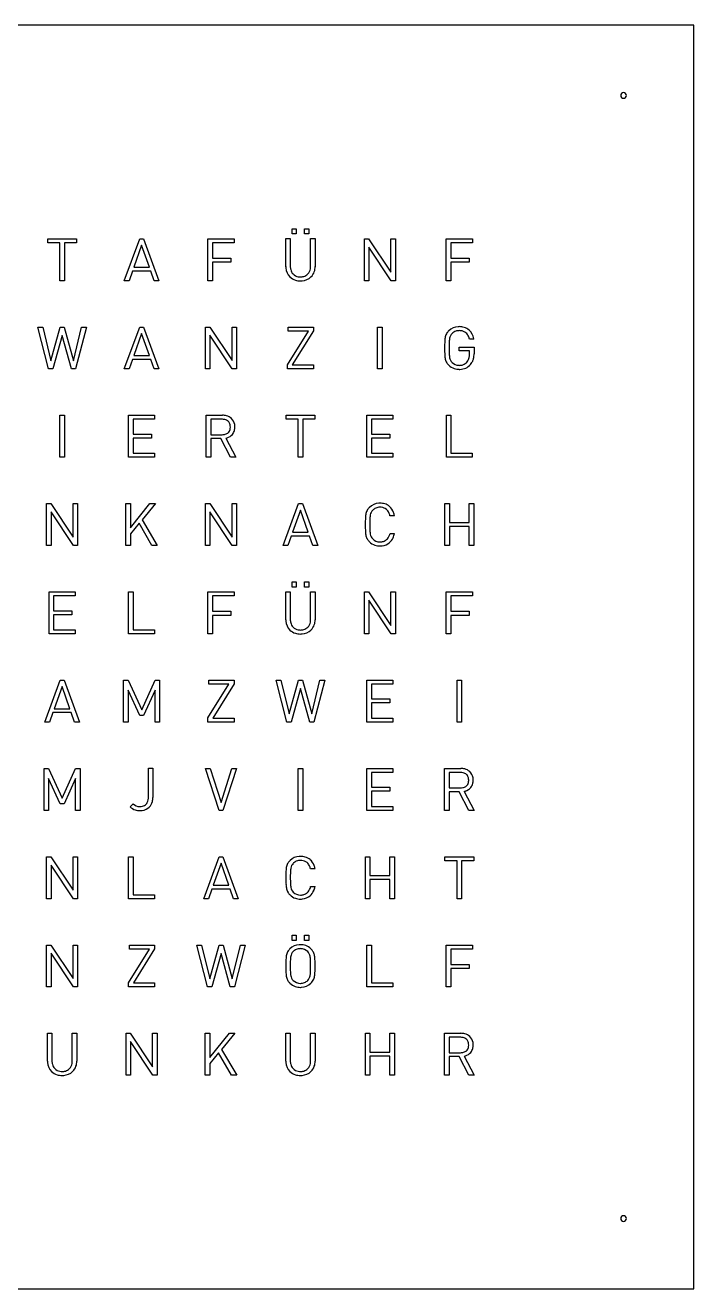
# Model space of a CAD drawing. Header units: millimetres. Extents: x 0 to 450, y 0 to 450.
# Drawn here: x 211.9 to 450, y 0 to 450 of the extents above; entities that cross this region are included whole.
import ezdxf

# ---------------------------------------------------------------- set-up
doc = ezdxf.new("R2010")
doc.units = ezdxf.units.MM

msp = doc.modelspace()

# ---------------------------------------------------------------- linework, layer by layer
at = {"layer": 'background'}
for p, q in [((450, 450), (0, 450)), ((450, 0), (450, 450)), ((0, 0), (450, 0))]:
    msp.add_line(p, q, dxfattribs=at)
at = {"layer": 'minutes'}
for centre, start, end in [((425, 425), 90, 180), ((425, 425), 180, 270), ((425, 425), 0, 90), ((425, 425), 270, 0), ((425, 25), 90, 180), ((425, 25), 180, 270), ((425, 25), 0, 90), ((425, 25), 270, 0)]:
    msp.add_arc(centre, 1, start, end, dxfattribs=at)
at = {"layer": 'text'}
for p, q in [((219.88, 372.55), (219.88, 373.98)), ((219.88, 373.98), (230.12, 373.98)), ((230.12, 373.98), (230.12, 372.55)), ((247.14, 359.02), (252.64, 373.98)), ((252.64, 373.98), (253.98, 373.98)), ((253.98, 373.98), (259.46, 359.02)), ((276.96, 359.02), (276.96, 373.98)), ((276.96, 373.98), (286.24, 373.98)), ((286.24, 373.98), (286.24, 372.55)), ((304.68, 364.02), (304.68, 374.04)), ((304.68, 374.04), (306.28, 374.04)), ((306.28, 374.04), (306.28, 364.15)), ((306.91, 375.66), (306.91, 377.53)), ((306.91, 377.53), (308.42, 377.53)), ((308.42, 375.66), (306.91, 375.66)), ((308.42, 377.53), (308.42, 375.66)), ((311.36, 375.66), (311.36, 377.53)), ((311.36, 377.53), (312.87, 377.53)), ((312.87, 375.66), (311.36, 375.66)), ((312.87, 377.53), (312.87, 375.66)), ((313.52, 374.04), (315.12, 374.04)), ((313.52, 364.15), (313.52, 374.04)), ((315.12, 374.04), (315.12, 364.02)), ((332.68, 359.02), (332.68, 373.98)), ((332.68, 373.98), (334.19, 373.98)), ((334.19, 373.98), (342.13, 362.03)), ((342.13, 362.03), (342.13, 373.98)), ((342.13, 373.98), (343.72, 373.98)), ((343.72, 373.98), (343.72, 359.02)), ((361.86, 359.02), (361.86, 373.98)), ((361.86, 373.98), (371.14, 373.98)), ((371.14, 373.98), (371.14, 372.55)), ((224.2, 372.55), (219.88, 372.55)), ((224.2, 359.02), (224.2, 372.55)), ((230.12, 372.55), (225.8, 372.55)), ((225.8, 372.55), (225.8, 359.02)), ((253.33, 371.69), (250.52, 363.79)), ((256.1, 363.79), (253.33, 371.69)), ((286.24, 372.55), (278.56, 372.55)), ((278.56, 372.55), (278.56, 367.05)), ((342.21, 359.02), (334.27, 371.01)), ((334.27, 371.01), (334.27, 359.02)), ((371.14, 372.55), (363.45, 372.55)), ((363.45, 372.55), (363.45, 367.05)), ((278.56, 367.05), (285.11, 367.05)), ((285.11, 365.62), (278.56, 365.62)), ((278.56, 365.62), (278.56, 359.02)), ((285.11, 367.05), (285.11, 365.62)), ((363.45, 367.05), (370.01, 367.05)), ((370.01, 365.62), (363.45, 365.62)), ((363.45, 365.62), (363.45, 359.02)), ((370.01, 367.05), (370.01, 365.62)), ((250.03, 362.4), (248.84, 359.02)), ((256.57, 362.4), (250.03, 362.4)), ((250.52, 363.79), (256.1, 363.79)), ((257.76, 359.02), (256.57, 362.4)), ((225.8, 359.02), (224.2, 359.02)), ((248.84, 359.02), (247.14, 359.02)), ((259.46, 359.02), (257.76, 359.02)), ((278.56, 359.02), (276.96, 359.02)), ((334.27, 359.02), (332.68, 359.02)), ((343.72, 359.02), (342.21, 359.02)), ((363.45, 359.02), (361.86, 359.02)), ((220.19, 327.58), (216.37, 342.53)), ((216.37, 342.53), (218.07, 342.53)), ((218.07, 342.53), (220.99, 330.48)), ((220.99, 330.48), (224.29, 342.53)), ((224.29, 342.53), (225.71, 342.53)), ((225.71, 342.53), (229.01, 330.48)), ((229.01, 330.48), (231.93, 342.53)), ((233.63, 342.53), (229.81, 327.58)), ((231.93, 342.53), (233.63, 342.53)), ((247.14, 327.58), (252.64, 342.53)), ((252.64, 342.53), (253.98, 342.53)), ((253.98, 342.53), (259.46, 327.58)), ((276.08, 327.58), (276.08, 342.53)), ((276.08, 342.53), (277.59, 342.53)), ((277.59, 342.53), (285.53, 330.58)), ((285.53, 330.58), (285.53, 342.53)), ((285.53, 342.53), (287.12, 342.53)), ((287.12, 342.53), (287.12, 327.58)), ((305.55, 341.1), (305.55, 342.53)), ((305.55, 342.53), (314.54, 342.53)), ((314.54, 342.53), (314.54, 341.19)), ((337.4, 327.58), (337.4, 342.53)), ((337.4, 342.53), (339, 342.53)), ((339, 342.53), (339, 327.58)), ((225, 339.55), (221.68, 327.58)), ((228.32, 327.58), (225, 339.55)), ((253.33, 340.24), (250.52, 332.35)), ((256.1, 332.35), (253.33, 340.24)), ((285.61, 327.58), (277.67, 339.57)), ((277.67, 339.57), (277.67, 327.58)), ((305.26, 329.09), (312.74, 341.1)), ((312.74, 341.1), (305.55, 341.1)), ((314.54, 341.19), (307, 329.01)), ((371.71, 338.18), (370.11, 338.18)), ((366.48, 335.39), (371.75, 335.39)), ((366.48, 334.03), (366.48, 335.39)), ((370.15, 334.03), (366.48, 334.03)), ((370.15, 332.87), (370.15, 334.03)), ((371.75, 335.39), (371.75, 333.02)), ((250.03, 330.96), (248.84, 327.58)), ((256.57, 330.96), (250.03, 330.96)), ((250.52, 332.35), (256.1, 332.35)), ((257.76, 327.58), (256.57, 330.96)), ((305.26, 327.58), (305.26, 329.09)), ((307, 329.01), (314.54, 329.01)), ((314.54, 329.01), (314.54, 327.58)), ((221.68, 327.58), (220.19, 327.58)), ((229.81, 327.58), (228.32, 327.58)), ((248.84, 327.58), (247.14, 327.58)), ((259.46, 327.58), (257.76, 327.58)), ((277.67, 327.58), (276.08, 327.58)), ((287.12, 327.58), (285.61, 327.58)), ((314.54, 327.58), (305.26, 327.58)), ((339, 327.58), (337.4, 327.58)), ((224.2, 296.14), (224.2, 311.09)), ((224.2, 311.09), (225.8, 311.09)), ((225.8, 311.09), (225.8, 296.14)), ((248.66, 296.14), (248.66, 311.09)), ((248.66, 311.09), (257.94, 311.09)), ((257.94, 311.09), (257.94, 309.66)), ((276.37, 296.14), (276.37, 311.09)), ((276.37, 311.09), (282.1, 311.09)), ((304.78, 309.66), (304.78, 311.09)), ((304.78, 311.09), (315.02, 311.09)), ((315.02, 311.09), (315.02, 309.66)), ((333.56, 296.14), (333.56, 311.09)), ((333.56, 311.09), (342.84, 311.09)), ((342.84, 311.09), (342.84, 309.66)), ((361.88, 296.14), (361.88, 311.09)), ((361.88, 311.09), (363.48, 311.09)), ((363.48, 311.09), (363.48, 297.56)), ((257.94, 309.66), (250.25, 309.66)), ((250.25, 309.66), (250.25, 304.39)), ((281.96, 309.66), (277.97, 309.66)), ((277.97, 309.66), (277.97, 304.18)), ((309.1, 309.66), (304.78, 309.66)), ((309.1, 296.14), (309.1, 309.66)), ((315.02, 309.66), (310.7, 309.66)), ((310.7, 309.66), (310.7, 296.14)), ((342.84, 309.66), (335.15, 309.66)), ((335.15, 309.66), (335.15, 304.39)), ((250.25, 304.39), (256.81, 304.39)), ((256.81, 302.96), (250.25, 302.96)), ((250.25, 302.96), (250.25, 297.56)), ((256.81, 304.39), (256.81, 302.96)), ((277.97, 304.18), (281.96, 304.18)), ((281.56, 302.77), (277.97, 302.77)), ((277.97, 302.77), (277.97, 296.14)), ((284.96, 296.14), (281.56, 302.77)), ((283.28, 302.92), (286.83, 296.14)), ((335.15, 304.39), (341.71, 304.39)), ((341.71, 302.96), (335.15, 302.96)), ((335.15, 302.96), (335.15, 297.56)), ((341.71, 304.39), (341.71, 302.96)), ((250.25, 297.56), (257.94, 297.56)), ((257.94, 297.56), (257.94, 296.14)), ((335.15, 297.56), (342.84, 297.56)), ((342.84, 297.56), (342.84, 296.14)), ((363.48, 297.56), (371.12, 297.56)), ((371.12, 297.56), (371.12, 296.14)), ((225.8, 296.14), (224.2, 296.14)), ((257.94, 296.14), (248.66, 296.14)), ((277.97, 296.14), (276.37, 296.14)), ((286.83, 296.14), (284.96, 296.14)), ((310.7, 296.14), (309.1, 296.14)), ((342.84, 296.14), (333.56, 296.14)), ((371.12, 296.14), (361.88, 296.14)), ((219.48, 264.69), (219.48, 279.64)), ((219.48, 279.64), (220.99, 279.64)), ((220.99, 279.64), (228.93, 267.69)), ((228.93, 267.69), (228.93, 279.64)), ((228.93, 279.64), (230.52, 279.64)), ((230.52, 279.64), (230.52, 264.69)), ((247.7, 264.69), (247.7, 279.64)), ((247.7, 279.64), (249.3, 279.64)), ((249.3, 279.64), (249.3, 271.05)), ((249.3, 271.05), (256.27, 279.64)), ((258.22, 279.64), (253.52, 273.87)), ((256.27, 279.64), (258.22, 279.64)), ((276.08, 264.69), (276.08, 279.64)), ((276.08, 279.64), (277.59, 279.64)), ((277.59, 279.64), (285.53, 267.69)), ((285.53, 267.69), (285.53, 279.64)), ((285.53, 279.64), (287.12, 279.64)), ((287.12, 279.64), (287.12, 264.69)), ((303.74, 264.69), (309.24, 279.64)), ((309.24, 279.64), (310.58, 279.64)), ((310.58, 279.64), (316.06, 264.69)), ((361.36, 264.69), (361.36, 279.64)), ((361.36, 279.64), (362.95, 279.64)), ((362.95, 279.64), (362.95, 272.94)), ((370.05, 272.94), (370.05, 279.64)), ((370.05, 279.64), (371.64, 279.64)), ((371.64, 279.64), (371.64, 264.69)), ((229.01, 264.69), (221.07, 276.68)), ((221.07, 276.68), (221.07, 264.69)), ((285.61, 264.69), (277.67, 276.68)), ((277.67, 276.68), (277.67, 264.69)), ((309.93, 277.35), (307.12, 269.46)), ((312.7, 269.46), (309.93, 277.35)), ((343.41, 275.32), (341.77, 275.32)), ((252.45, 272.65), (249.3, 268.87)), ((257.01, 264.69), (252.45, 272.65)), ((253.52, 273.87), (258.9, 264.69)), ((362.95, 272.94), (370.05, 272.94)), ((370.05, 271.52), (362.95, 271.52)), ((362.95, 271.52), (362.95, 264.69)), ((370.05, 264.69), (370.05, 271.52)), ((249.3, 268.87), (249.3, 264.69)), ((306.63, 268.07), (305.44, 264.69)), ((313.17, 268.07), (306.63, 268.07)), ((307.12, 269.46), (312.7, 269.46)), ((314.36, 264.69), (313.17, 268.07)), ((341.81, 269.02), (343.41, 269.02)), ((221.07, 264.69), (219.48, 264.69)), ((230.52, 264.69), (229.01, 264.69)), ((249.3, 264.69), (247.7, 264.69)), ((258.9, 264.69), (257.01, 264.69)), ((277.67, 264.69), (276.08, 264.69)), ((287.12, 264.69), (285.61, 264.69)), ((305.44, 264.69), (303.74, 264.69)), ((316.06, 264.69), (314.36, 264.69)), ((362.95, 264.69), (361.36, 264.69)), ((371.64, 264.69), (370.05, 264.69)), ((220.36, 233.25), (220.36, 248.2)), ((220.36, 248.2), (229.64, 248.2)), ((229.64, 248.2), (229.64, 246.77)), ((248.68, 233.25), (248.68, 248.2)), ((248.68, 248.2), (250.28, 248.2)), ((250.28, 248.2), (250.28, 234.67)), ((276.96, 233.25), (276.96, 248.2)), ((276.96, 248.2), (286.24, 248.2)), ((286.24, 248.2), (286.24, 246.77)), ((304.68, 238.24), (304.68, 248.26)), ((304.68, 248.26), (306.28, 248.26)), ((306.28, 248.26), (306.28, 238.37)), ((306.91, 249.88), (306.91, 251.75)), ((306.91, 251.75), (308.42, 251.75)), ((308.42, 249.88), (306.91, 249.88)), ((308.42, 251.75), (308.42, 249.88)), ((311.36, 249.88), (311.36, 251.75)), ((311.36, 251.75), (312.87, 251.75)), ((312.87, 249.88), (311.36, 249.88)), ((312.87, 251.75), (312.87, 249.88)), ((313.52, 248.26), (315.12, 248.26)), ((313.52, 238.37), (313.52, 248.26)), ((315.12, 248.26), (315.12, 238.24)), ((332.68, 233.25), (332.68, 248.2)), ((332.68, 248.2), (334.19, 248.2)), ((334.19, 248.2), (342.13, 236.25)), ((342.13, 236.25), (342.13, 248.2)), ((342.13, 248.2), (343.72, 248.2)), ((343.72, 248.2), (343.72, 233.25)), ((361.86, 233.25), (361.86, 248.2)), ((361.86, 248.2), (371.14, 248.2)), ((371.14, 248.2), (371.14, 246.77)), ((229.64, 246.77), (221.96, 246.77)), ((221.96, 246.77), (221.96, 241.5)), ((286.24, 246.77), (278.56, 246.77)), ((278.56, 246.77), (278.56, 241.27)), ((342.21, 233.25), (334.27, 245.24)), ((334.27, 245.24), (334.27, 233.25)), ((371.14, 246.77), (363.45, 246.77)), ((363.45, 246.77), (363.45, 241.27)), ((221.96, 241.5), (228.51, 241.5)), ((228.51, 240.07), (221.96, 240.07)), ((221.96, 240.07), (221.96, 234.67)), ((228.51, 241.5), (228.51, 240.07)), ((278.56, 241.27), (285.11, 241.27)), ((285.11, 239.84), (278.56, 239.84)), ((278.56, 239.84), (278.56, 233.25)), ((285.11, 241.27), (285.11, 239.84)), ((363.45, 241.27), (370.01, 241.27)), ((370.01, 239.84), (363.45, 239.84)), ((363.45, 239.84), (363.45, 233.25)), ((370.01, 241.27), (370.01, 239.84)), ((221.96, 234.67), (229.64, 234.67)), ((229.64, 234.67), (229.64, 233.25)), ((250.28, 234.67), (257.92, 234.67)), ((257.92, 234.67), (257.92, 233.25)), ((229.64, 233.25), (220.36, 233.25)), ((257.92, 233.25), (248.68, 233.25)), ((278.56, 233.25), (276.96, 233.25)), ((334.27, 233.25), (332.68, 233.25)), ((343.72, 233.25), (342.21, 233.25)), ((363.45, 233.25), (361.86, 233.25)), ((218.84, 201.8), (224.34, 216.75)), ((224.34, 216.75), (225.68, 216.75)), ((225.68, 216.75), (231.16, 201.8)), ((246.9, 201.8), (246.9, 216.75)), ((246.9, 216.75), (248.49, 216.75)), ((248.49, 216.75), (253.36, 206.15)), ((253.36, 206.15), (258.11, 216.75)), ((258.11, 216.75), (259.7, 216.75)), ((259.7, 216.75), (259.7, 201.8)), ((277.25, 215.33), (277.25, 216.75)), ((277.25, 216.75), (286.24, 216.75)), ((286.24, 216.75), (286.24, 215.41)), ((305.09, 201.8), (301.27, 216.75)), ((301.27, 216.75), (302.97, 216.75)), ((302.97, 216.75), (305.89, 204.7)), ((305.89, 204.7), (309.19, 216.75)), ((309.19, 216.75), (310.61, 216.75)), ((310.61, 216.75), (313.91, 204.7)), ((313.91, 204.7), (316.83, 216.75)), ((318.53, 216.75), (314.71, 201.8)), ((316.83, 216.75), (318.53, 216.75)), ((333.56, 201.8), (333.56, 216.75)), ((333.56, 216.75), (342.84, 216.75)), ((342.84, 216.75), (342.84, 215.33)), ((365.7, 201.8), (365.7, 216.75)), ((365.7, 216.75), (367.3, 216.75)), ((367.3, 216.75), (367.3, 201.8)), ((225.03, 214.46), (222.22, 206.57)), ((227.8, 206.57), (225.03, 214.46)), ((252.65, 204.15), (248.49, 213.16)), ((248.49, 213.16), (248.49, 201.8)), ((258.11, 213.16), (254.01, 204.15)), ((258.11, 201.8), (258.11, 213.16)), ((276.96, 203.31), (284.44, 215.33)), ((284.44, 215.33), (277.25, 215.33)), ((286.24, 215.41), (278.7, 203.23)), ((309.9, 213.77), (306.58, 201.8)), ((313.22, 201.8), (309.9, 213.77)), ((342.84, 215.33), (335.15, 215.33)), ((335.15, 215.33), (335.15, 210.05)), ((335.15, 210.05), (341.71, 210.05)), ((341.71, 208.63), (335.15, 208.63)), ((335.15, 208.63), (335.15, 203.23)), ((341.71, 210.05), (341.71, 208.63)), ((221.73, 205.18), (220.54, 201.8)), ((228.27, 205.18), (221.73, 205.18)), ((222.22, 206.57), (227.8, 206.57)), ((229.46, 201.8), (228.27, 205.18)), ((254.01, 204.15), (252.65, 204.15)), ((276.96, 201.8), (276.96, 203.31)), ((278.7, 203.23), (286.24, 203.23)), ((286.24, 203.23), (286.24, 201.8)), ((335.15, 203.23), (342.84, 203.23)), ((342.84, 203.23), (342.84, 201.8)), ((220.54, 201.8), (218.84, 201.8)), ((231.16, 201.8), (229.46, 201.8)), ((248.49, 201.8), (246.9, 201.8)), ((259.7, 201.8), (258.11, 201.8)), ((286.24, 201.8), (276.96, 201.8)), ((306.58, 201.8), (305.09, 201.8)), ((314.71, 201.8), (313.22, 201.8)), ((342.84, 201.8), (333.56, 201.8)), ((367.3, 201.8), (365.7, 201.8)), ((218.59, 170.36), (218.59, 185.31)), ((218.59, 185.31), (220.19, 185.31)), ((220.19, 185.31), (225.06, 174.7)), ((225.06, 174.7), (229.81, 185.31)), ((229.81, 185.31), (231.41, 185.31)), ((231.41, 185.31), (231.41, 170.36)), ((255.75, 185.37), (257.34, 185.37)), ((255.75, 175.17), (255.75, 185.37)), ((257.34, 185.37), (257.34, 174.96)), ((280.95, 170.36), (276.04, 185.31)), ((276.04, 185.31), (277.71, 185.31)), ((277.71, 185.31), (281.6, 173.21)), ((281.6, 173.21), (285.49, 185.31)), ((287.17, 185.31), (282.25, 170.36)), ((285.49, 185.31), (287.17, 185.31)), ((309.1, 170.36), (309.1, 185.31)), ((309.1, 185.31), (310.7, 185.31)), ((310.7, 185.31), (310.7, 170.36)), ((333.56, 170.36), (333.56, 185.31)), ((333.56, 185.31), (342.84, 185.31)), ((342.84, 185.31), (342.84, 183.88)), ((361.27, 170.36), (361.27, 185.31)), ((361.27, 185.31), (367, 185.31)), ((224.35, 172.71), (220.19, 181.72)), ((220.19, 181.72), (220.19, 170.36)), ((229.81, 181.72), (225.71, 172.71)), ((229.81, 170.36), (229.81, 181.72)), ((342.84, 183.88), (335.15, 183.88)), ((335.15, 183.88), (335.15, 178.61)), ((366.86, 183.88), (362.87, 183.88)), ((362.87, 183.88), (362.87, 178.4)), ((335.15, 178.61), (341.71, 178.61)), ((341.71, 177.18), (335.15, 177.18)), ((335.15, 177.18), (335.15, 171.79)), ((341.71, 178.61), (341.71, 177.18)), ((362.87, 178.4), (366.86, 178.4)), ((366.46, 176.99), (362.87, 176.99)), ((362.87, 176.99), (362.87, 170.36)), ((369.86, 170.36), (366.46, 176.99)), ((368.18, 177.14), (371.73, 170.36)), ((225.71, 172.71), (224.35, 172.71)), ((249.26, 171.64), (250.33, 172.71)), ((335.15, 171.79), (342.84, 171.79)), ((342.84, 171.79), (342.84, 170.36)), ((220.19, 170.36), (218.59, 170.36)), ((231.41, 170.36), (229.81, 170.36)), ((282.25, 170.36), (280.95, 170.36)), ((310.7, 170.36), (309.1, 170.36)), ((342.84, 170.36), (333.56, 170.36)), ((362.87, 170.36), (361.27, 170.36)), ((371.73, 170.36), (369.86, 170.36)), ((219.48, 138.91), (219.48, 153.86)), ((219.48, 153.86), (220.99, 153.86)), ((220.99, 153.86), (228.93, 141.92)), ((228.93, 141.92), (228.93, 153.86)), ((228.93, 153.86), (230.52, 153.86)), ((230.52, 153.86), (230.52, 138.91)), ((248.68, 138.91), (248.68, 153.86)), ((248.68, 153.86), (250.28, 153.86)), ((250.28, 153.86), (250.28, 140.34)), ((275.44, 138.91), (280.94, 153.86)), ((280.94, 153.86), (282.28, 153.86)), ((282.28, 153.86), (287.76, 138.91)), ((333.06, 138.91), (333.06, 153.86)), ((333.06, 153.86), (334.65, 153.86)), ((334.65, 153.86), (334.65, 147.17)), ((341.75, 147.17), (341.75, 153.86)), ((341.75, 153.86), (343.35, 153.86)), ((343.35, 153.86), (343.35, 138.91)), ((361.38, 152.44), (361.38, 153.86)), ((361.38, 153.86), (371.62, 153.86)), ((371.62, 153.86), (371.62, 152.44)), ((229.01, 138.91), (221.07, 150.9)), ((221.07, 150.9), (221.07, 138.91)), ((281.63, 151.58), (278.82, 143.68)), ((284.4, 143.68), (281.63, 151.58)), ((315.11, 149.54), (313.47, 149.54)), ((365.7, 152.44), (361.38, 152.44)), ((365.7, 138.91), (365.7, 152.44)), ((371.62, 152.44), (367.3, 152.44)), ((367.3, 152.44), (367.3, 138.91)), ((334.65, 147.17), (341.75, 147.17)), ((341.75, 145.74), (334.65, 145.74)), ((334.65, 145.74), (334.65, 138.91)), ((341.75, 138.91), (341.75, 145.74)), ((250.28, 140.34), (257.92, 140.34)), ((257.92, 140.34), (257.92, 138.91)), ((278.33, 142.29), (277.14, 138.91)), ((284.87, 142.29), (278.33, 142.29)), ((278.82, 143.68), (284.4, 143.68)), ((286.06, 138.91), (284.87, 142.29)), ((313.51, 143.24), (315.11, 143.24)), ((221.07, 138.91), (219.48, 138.91)), ((230.52, 138.91), (229.01, 138.91)), ((257.92, 138.91), (248.68, 138.91)), ((277.14, 138.91), (275.44, 138.91)), ((287.76, 138.91), (286.06, 138.91)), ((334.65, 138.91), (333.06, 138.91)), ((343.35, 138.91), (341.75, 138.91)), ((367.3, 138.91), (365.7, 138.91)), ((219.48, 107.47), (219.48, 122.42)), ((219.48, 122.42), (220.99, 122.42)), ((220.99, 122.42), (228.93, 110.47)), ((228.93, 110.47), (228.93, 122.42)), ((228.93, 122.42), (230.52, 122.42)), ((230.52, 122.42), (230.52, 107.47)), ((248.95, 120.99), (248.95, 122.42)), ((248.95, 122.42), (257.94, 122.42)), ((257.94, 122.42), (257.94, 121.08)), ((276.79, 107.47), (272.97, 122.42)), ((272.97, 122.42), (274.67, 122.42)), ((274.67, 122.42), (277.59, 110.37)), ((277.59, 110.37), (280.89, 122.42)), ((280.89, 122.42), (282.31, 122.42)), ((282.31, 122.42), (285.61, 110.37)), ((285.61, 110.37), (288.53, 122.42)), ((290.23, 122.42), (286.41, 107.47)), ((288.53, 122.42), (290.23, 122.42)), ((306.92, 124.04), (306.92, 125.91)), ((306.92, 125.91), (308.43, 125.91)), ((308.43, 124.04), (306.92, 124.04)), ((308.43, 125.91), (308.43, 124.04)), ((311.37, 124.04), (311.37, 125.91)), ((311.37, 125.91), (312.88, 125.91)), ((312.88, 124.04), (311.37, 124.04)), ((312.88, 125.91), (312.88, 124.04)), ((333.58, 107.47), (333.58, 122.42)), ((333.58, 122.42), (335.18, 122.42)), ((335.18, 122.42), (335.18, 108.9)), ((361.86, 107.47), (361.86, 122.42)), ((361.86, 122.42), (371.14, 122.42)), ((371.14, 122.42), (371.14, 120.99)), ((229.01, 107.47), (221.07, 119.46)), ((221.07, 119.46), (221.07, 107.47)), ((248.66, 108.98), (256.13, 120.99)), ((256.13, 120.99), (248.95, 120.99)), ((257.94, 121.08), (250.4, 108.9)), ((281.6, 119.44), (278.28, 107.47)), ((284.92, 107.47), (281.6, 119.44)), ((371.14, 120.99), (363.45, 120.99)), ((363.45, 120.99), (363.45, 115.49)), ((363.45, 115.49), (370.01, 115.49)), ((370.01, 114.06), (363.45, 114.06)), ((363.45, 114.06), (363.45, 107.47)), ((370.01, 115.49), (370.01, 114.06)), ((248.66, 107.47), (248.66, 108.98)), ((250.4, 108.9), (257.94, 108.9)), ((257.94, 108.9), (257.94, 107.47)), ((335.18, 108.9), (342.82, 108.9)), ((342.82, 108.9), (342.82, 107.47)), ((221.07, 107.47), (219.48, 107.47)), ((230.52, 107.47), (229.01, 107.47)), ((257.94, 107.47), (248.66, 107.47)), ((278.28, 107.47), (276.79, 107.47)), ((286.41, 107.47), (284.92, 107.47)), ((342.82, 107.47), (333.58, 107.47)), ((363.45, 107.47), (361.86, 107.47)), ((219.78, 81.02), (219.78, 91.04)), ((219.78, 91.04), (221.38, 91.04)), ((221.38, 91.04), (221.38, 81.15)), ((228.62, 91.04), (230.22, 91.04)), ((228.62, 81.15), (228.62, 91.04)), ((230.22, 91.04), (230.22, 81.02)), ((247.78, 76.02), (247.78, 90.98)), ((247.78, 90.98), (249.29, 90.98)), ((249.29, 90.98), (257.23, 79.03)), ((257.23, 79.03), (257.23, 90.98)), ((257.23, 90.98), (258.82, 90.98)), ((258.82, 90.98), (258.82, 76.02)), ((276, 76.02), (276, 90.98)), ((276, 90.98), (277.6, 90.98)), ((277.6, 90.98), (277.6, 82.39)), ((277.6, 82.39), (284.57, 90.98)), ((286.52, 90.98), (281.82, 85.2)), ((284.57, 90.98), (286.52, 90.98)), ((304.68, 81.02), (304.68, 91.04)), ((304.68, 91.04), (306.28, 91.04)), ((306.28, 91.04), (306.28, 81.15)), ((313.52, 91.04), (315.12, 91.04)), ((313.52, 81.15), (313.52, 91.04)), ((315.12, 91.04), (315.12, 81.02)), ((333.06, 76.02), (333.06, 90.98)), ((333.06, 90.98), (334.65, 90.98)), ((334.65, 90.98), (334.65, 84.28)), ((341.75, 84.28), (341.75, 90.98)), ((341.75, 90.98), (343.35, 90.98)), ((343.35, 90.98), (343.35, 76.02)), ((361.27, 76.02), (361.27, 90.98)), ((361.27, 90.98), (367, 90.98)), ((257.31, 76.02), (249.37, 88.02)), ((249.37, 88.02), (249.37, 76.02)), ((366.86, 89.55), (362.87, 89.55)), ((362.87, 89.55), (362.87, 84.07)), ((280.75, 83.98), (277.6, 80.2)), ((285.31, 76.02), (280.75, 83.98)), ((281.82, 85.2), (287.2, 76.02)), ((334.65, 84.28), (341.75, 84.28)), ((341.75, 82.85), (334.65, 82.85)), ((334.65, 82.85), (334.65, 76.02)), ((341.75, 76.02), (341.75, 82.85)), ((362.87, 84.07), (366.86, 84.07)), ((366.46, 82.66), (362.87, 82.66)), ((362.87, 82.66), (362.87, 76.02)), ((369.86, 76.02), (366.46, 82.66)), ((368.18, 82.81), (371.73, 76.02)), ((277.6, 80.2), (277.6, 76.02)), ((249.37, 76.02), (247.78, 76.02)), ((258.82, 76.02), (257.31, 76.02)), ((277.6, 76.02), (276, 76.02)), ((287.2, 76.02), (285.31, 76.02)), ((334.65, 76.02), (333.06, 76.02)), ((343.35, 76.02), (341.75, 76.02)), ((362.87, 76.02), (361.27, 76.02)), ((371.73, 76.02), (369.86, 76.02))]:
    msp.add_line(p, q, dxfattribs=at)
for centre, radius, start, end in [((311.08, 364.02), 6.4, 179.9675, 183.7929), ((309.44, 363.8), 4.75, 182.5175, 226.192), ((309.55, 363.87), 4.87, 225.7885, 252.5445), ((311.09, 364.11), 4.81, 179.5348, 193.727), ((309.75, 363.77), 3.43, 193.5559, 223.3456), ((309.6, 363.65), 3.24, 223.6469, 261.6344), ((309.87, 365.03), 4.64, 260.7437, 270.217), ((309.93, 364.62), 4.24, 269.4745, 285.6595), ((310.14, 364.03), 5.05, 274.1799, 313.7465), ((310.18, 363.67), 3.25, 285.8364, 316.083), ((310.03, 363.82), 3.47, 316.1479, 350.4501), ((308.57, 364.13), 4.95, 349.7531, 0.2665), ((310.46, 363.75), 4.63, 313.3279, 340.969), ((309.66, 363.97), 5.46, 341.5261, 0.5974), ((309.83, 364.91), 5.95, 252.9276, 270.5427), ((309.9, 365.72), 6.76, 269.9392, 275.2192), ((366.26, 337.68), 4.96, 92.6661, 135.1014), ((366.48, 336.01), 6.64, 89.9666, 93.8722), ((366.53, 336.94), 5.72, 72.7609, 90.5222), ((366.78, 337.84), 4.78, 48.1998, 72.3734), ((378.56, 336.44), 17.28, 173.7915, 176.8311), ((369.28, 337.47), 7.95, 168.8342, 173.9379), ((365.28, 338.21), 3.87, 145.3016, 167.803), ((366.32, 338.02), 4.93, 168.1912, 168.4167), ((366.5, 337.39), 5.34, 134.7148, 145.5884), ((379.19, 336.35), 16.31, 174.5085, 177.029), ((370.39, 337.22), 7.47, 170.1368, 174.6655), ((366.08, 337.98), 3.1, 134.8007, 170.3632), ((366.29, 337.92), 3.3, 109.1549, 136.6049), ((366.44, 337.37), 3.86, 89.4049, 108.5856), ((366.49, 336.71), 4.52, 83.0787, 90.1062), ((366.67, 337.81), 3.41, 50.329, 83.8335), ((366.58, 337.75), 3.51, 25.4263, 49.9169), ((365.46, 337.21), 4.75, 11.8525, 25.5007), ((366.42, 337.41), 5.34, 10.2871, 48.4035), ((365.12, 337.06), 6.69, 9.6551, 11.2538), ((413.3, 335.1), 52.05, 178.6191, 180.0539), ((425.76, 335.06), 64.51, 179.9998, 180.0812), ((411.92, 334.99), 50.67, 180.0279, 181.4622), ((392.82, 335.61), 31.56, 176.758, 178.6358), ((391.31, 334.44), 30.05, 181.4277, 183.5288), ((414.67, 335.12), 51.83, 178.7379, 179.9777), ((429.6, 335.06), 66.75, 179.9303, 180), ((416.34, 335.01), 53.49, 179.9536, 181.1711), ((393.27, 335.6), 30.42, 176.992, 178.7645), ((394.98, 334.57), 32.13, 181.1562, 182.7597), ((380.3, 333.84), 17.43, 182.699, 185.2694), ((361.86, 332.99), 9.89, 354.9573, 0.161), ((377.58, 333.59), 16.3, 183.4916, 186.4104), ((369.02, 332.6), 7.68, 186.2428, 191.3905), ((365.24, 331.89), 3.83, 192.1221, 213.0757), ((366.42, 332.65), 5.24, 212.968, 225.3606), ((366.19, 332.33), 4.84, 224.6419, 251.4671), ((370.84, 332.95), 7.93, 185.1414, 189.4825), ((367.72, 332.46), 4.77, 189.8436, 190.2489), ((366.08, 332.13), 3.1, 189.6368, 225.1993), ((366.34, 332.26), 3.37, 223.6368, 268.2503), ((366.48, 333.41), 4.53, 266.9143, 270.0214), ((366.52, 332.88), 4, 269.3567, 288.6275), ((366.63, 332.59), 5.14, 270.9776, 318.2754), ((366.69, 332.26), 3.36, 289.3024, 321.3581), ((366.39, 332.47), 3.72, 321.756, 348.3046), ((364.77, 332.84), 5.38, 347.9654, 0.3877), ((366.08, 333.03), 5.84, 318.7329, 327.0852), ((367.3, 332.25), 4.39, 326.9185, 341.4565), ((367.04, 332.3), 4.65, 341.9213, 347.943), ((365.12, 332.7), 6.61, 348.0534, 355.015), ((366.42, 333.19), 5.73, 251.9649, 270.5698), ((366.48, 334.05), 6.6, 269.991, 272.1019), ((282.15, 305.39), 5.7, 76.0085, 90.4673), ((282.53, 306.9), 4.14, 47.9605, 76.0907), ((281.96, 304.52), 5.14, 88.4733, 90.0078), ((282.01, 305.6), 4.06, 76.2864, 88.8753), ((282.34, 306.87), 2.75, 49.4298, 76.6637), ((282.69, 307.29), 2.2, 41.4616, 49.0061), ((282.67, 306.54), 2.22, 311.3177, 346.6169), ((282.58, 307.23), 2.33, 12.2661, 40.9152), ((281.48, 306.86), 3.46, 346.0105, 359.5211), ((281.37, 306.94), 3.57, 359.5304, 12.6917), ((280.5, 306.91), 4.43, 359.035, 0.0034), ((282.85, 307.27), 3.66, 8.2366, 47.7458), ((281.79, 306.89), 4.75, 345.3553, 0.4642), ((281.27, 306.95), 5.27, 359.785, 9.1819), ((281.99, 308.55), 4.37, 269.6027, 281.6246), ((282.28, 307.17), 2.96, 281.3801, 303.1392), ((282.23, 307.92), 5.11, 281.8622, 287.5927), ((282.63, 306.84), 3.96, 286.8513, 319.7951), ((282.45, 306.86), 2.61, 303.6332, 310.2348), ((282.87, 306.61), 3.63, 320.0288, 345.2689), ((338, 274.79), 4.96, 92.6661, 135.1014), ((338.22, 273.13), 6.64, 89.9666, 93.8722), ((338.27, 273.95), 5.82, 73.7226, 90.4997), ((338.56, 275.01), 4.73, 49.3735, 73.4339), ((364.56, 272.72), 31.56, 176.758, 178.6358), ((350.3, 273.55), 17.28, 173.7915, 176.8311), ((341.03, 274.58), 7.95, 168.8342, 173.9379), ((337.02, 275.32), 3.87, 145.3016, 167.803), ((338.06, 275.13), 4.93, 168.1912, 168.4167), ((338.24, 274.51), 5.34, 134.7148, 145.5884), ((350.93, 273.46), 16.31, 174.5085, 177.029), ((342.13, 274.33), 7.47, 170.1368, 174.6655), ((337.82, 275.09), 3.1, 134.8007, 170.3632), ((338.16, 274.8), 3.54, 113.8664, 135.4314), ((338.18, 274.65), 3.69, 89.3215, 113.1388), ((338.23, 273.97), 4.37, 83.7326, 90.0868), ((338.39, 275.04), 3.29, 49.2864, 84.574), ((338.23, 274.87), 3.53, 26.2799, 49.035), ((337.3, 274.42), 4.56, 11.3631, 26.1794), ((338.32, 274.76), 5.07, 20.0602, 49.1392), ((336.54, 274.04), 6.98, 10.5241, 20.5851), ((385.04, 272.22), 52.05, 178.6191, 180.0539), ((397.5, 272.17), 64.51, 179.9998, 180.0812), ((383.66, 272.1), 50.67, 180.0279, 181.4622), ((363.05, 271.56), 30.05, 181.4277, 183.5288), ((386.41, 272.23), 51.83, 178.7379, 179.9777), ((401.34, 272.17), 66.75, 179.9303, 180), ((388.08, 272.12), 53.49, 179.9536, 181.1711), ((365.01, 272.71), 30.42, 176.992, 178.7645), ((366.72, 271.68), 32.13, 181.1562, 182.7597), ((352.04, 270.95), 17.43, 182.699, 185.2694), ((349.32, 270.7), 16.3, 183.4916, 186.4104), ((340.76, 269.71), 7.68, 186.2428, 191.3905), ((336.98, 269), 3.83, 192.1221, 213.0757), ((338.16, 269.76), 5.24, 212.968, 225.3606), ((337.93, 269.44), 4.84, 224.6419, 251.4671), ((342.58, 270.06), 7.93, 185.1414, 189.4825), ((339.46, 269.57), 4.77, 189.8436, 190.2489), ((337.82, 269.24), 3.1, 189.6368, 225.1993), ((338.14, 269.5), 3.5, 224.4544, 270.5601), ((338.22, 270.44), 4.44, 269.3847, 270.001), ((338.26, 269.93), 3.93, 269.4832, 287.2556), ((338.48, 269.45), 4.87, 275.6746, 310.3544), ((338.42, 269.32), 3.3, 287.6332, 310.3834), ((338.22, 269.54), 3.61, 310.5063, 340.6808), ((337.11, 269.99), 4.8, 340.0763, 348.3462), ((338.4, 269.51), 4.97, 310.683, 335.3551), ((336.87, 270.21), 6.64, 335.354, 349.6813), ((338.16, 270.3), 5.73, 251.9649, 270.5698), ((338.23, 271.03), 6.47, 269.9065, 276.4923), ((311.08, 238.24), 6.4, 179.9675, 183.7929), ((309.44, 238.03), 4.75, 182.5175, 226.192), ((309.55, 238.09), 4.87, 225.7885, 252.5445), ((311.09, 238.33), 4.81, 179.5348, 193.727), ((309.75, 237.99), 3.43, 193.5559, 223.3456), ((309.6, 237.88), 3.24, 223.6469, 261.6344), ((309.87, 239.25), 4.64, 260.7437, 270.217), ((309.93, 238.85), 4.24, 269.4745, 285.6595), ((310.14, 238.25), 5.05, 274.1799, 313.7465), ((310.18, 237.89), 3.25, 285.8364, 316.083), ((310.03, 238.04), 3.47, 316.1479, 350.4501), ((308.57, 238.35), 4.95, 349.7531, 0.2665), ((310.46, 237.97), 4.63, 313.3279, 340.969), ((309.66, 238.19), 5.46, 341.5261, 0.5974), ((309.83, 239.13), 5.95, 252.9276, 270.5427), ((309.9, 239.95), 6.76, 269.9392, 275.2192), ((367.05, 179.61), 5.7, 76.0085, 90.4673), ((367.43, 181.12), 4.14, 47.9605, 76.0907), ((366.86, 178.75), 5.14, 88.4733, 90.0078), ((366.91, 179.82), 4.06, 76.2864, 88.8753), ((367.24, 181.09), 2.75, 49.4298, 76.6637), ((367.59, 181.52), 2.2, 41.4616, 49.0061), ((367.57, 180.76), 2.22, 311.3177, 346.6169), ((367.48, 181.45), 2.33, 12.2661, 40.9152), ((366.38, 181.08), 3.46, 346.0105, 359.5211), ((366.27, 181.16), 3.57, 359.5304, 12.6917), ((365.4, 181.13), 4.43, 359.035, 0.0034), ((367.75, 181.49), 3.66, 8.2366, 47.7458), ((366.69, 181.11), 4.75, 345.3553, 0.4642), ((366.17, 181.17), 5.27, 359.785, 9.1819), ((366.89, 182.77), 4.37, 269.6027, 281.6246), ((367.18, 181.39), 2.96, 281.3801, 303.1392), ((367.13, 182.15), 5.11, 281.8622, 287.5927), ((367.53, 181.06), 3.96, 286.8513, 319.7951), ((367.35, 181.09), 2.61, 303.6332, 310.2348), ((367.77, 180.83), 3.63, 320.0288, 345.2689), ((252.41, 174.75), 4.43, 224.6513, 251.508), ((252.58, 174.78), 3.06, 222.6743, 269.4652), ((252.68, 175.75), 4.03, 268.1206, 270.0076), ((252.71, 175.59), 3.87, 269.508, 283.4145), ((253.01, 174.69), 4.37, 277.3498, 314.1323), ((253.03, 174.34), 2.58, 282.9634, 318.0121), ((252.77, 174.53), 2.9, 318.7706, 343.4269), ((251.3, 174.99), 4.44, 343.0986, 355.8242), ((249.55, 175.16), 6.19, 355.4531, 0.0817), ((253.18, 174.5), 4.11, 314.3235, 345.7998), ((251.6, 174.91), 5.74, 345.6899, 0.4971), ((252.63, 175.56), 5.26, 251.9994, 270.5731), ((252.7, 176.37), 6.08, 269.8367, 278.222), ((309.7, 149.02), 4.96, 92.6661, 135.1014), ((309.92, 147.35), 6.64, 89.9666, 93.8722), ((309.97, 148.17), 5.82, 73.7226, 90.4997), ((310.26, 149.23), 4.73, 49.3735, 73.4339), ((336.26, 146.94), 31.56, 176.758, 178.6358), ((322, 147.77), 17.28, 173.7915, 176.8311), ((312.73, 148.8), 7.95, 168.8342, 173.9379), ((308.72, 149.54), 3.87, 145.3016, 167.803), ((309.76, 149.35), 4.93, 168.1912, 168.4167), ((309.94, 148.73), 5.34, 134.7148, 145.5884), ((336.71, 146.94), 30.42, 176.992, 178.7645), ((322.63, 147.69), 16.31, 174.5085, 177.029), ((313.83, 148.55), 7.47, 170.1368, 174.6655), ((309.52, 149.31), 3.1, 134.8007, 170.3632), ((309.86, 149.03), 3.54, 113.8664, 135.4314), ((309.88, 148.88), 3.69, 89.3215, 113.1388), ((309.93, 148.19), 4.37, 83.7326, 90.0868), ((310.09, 149.26), 3.29, 49.2864, 84.574), ((309.93, 149.09), 3.53, 26.2799, 49.035), ((309, 148.64), 4.56, 11.3631, 26.1794), ((310.02, 148.98), 5.07, 20.0602, 49.1392), ((308.24, 148.26), 6.98, 10.5241, 20.5851), ((356.74, 146.44), 52.05, 178.6191, 180.0539), ((369.2, 146.39), 64.51, 179.9998, 180.0812), ((355.36, 146.32), 50.67, 180.0279, 181.4622), ((334.75, 145.78), 30.05, 181.4277, 183.5288), ((358.11, 146.45), 51.83, 178.7379, 179.9777), ((373.04, 146.39), 66.75, 179.9303, 180), ((359.78, 146.35), 53.49, 179.9536, 181.1711), ((338.42, 145.9), 32.13, 181.1562, 182.7597), ((323.74, 145.17), 17.43, 182.699, 185.2694), ((321.02, 144.92), 16.3, 183.4916, 186.4104), ((312.46, 143.94), 7.68, 186.2428, 191.3905), ((308.68, 143.22), 3.83, 192.1221, 213.0757), ((309.86, 143.98), 5.24, 212.968, 225.3606), ((309.63, 143.66), 4.84, 224.6419, 251.4671), ((314.28, 144.28), 7.93, 185.1414, 189.4825), ((311.16, 143.79), 4.77, 189.8436, 190.2489), ((309.52, 143.46), 3.1, 189.6368, 225.1993), ((309.84, 143.72), 3.5, 224.4544, 270.5601), ((309.92, 144.66), 4.44, 269.3847, 270.001), ((309.96, 144.15), 3.93, 269.4832, 287.2556), ((310.18, 143.67), 4.87, 275.6746, 310.3544), ((310.12, 143.54), 3.3, 287.6332, 310.3834), ((309.92, 143.77), 3.61, 310.5063, 340.6808), ((308.81, 144.21), 4.8, 340.0763, 348.3462), ((310.1, 143.73), 4.97, 310.683, 335.3551), ((308.57, 144.43), 6.64, 335.354, 349.6813), ((309.86, 144.52), 5.73, 251.9649, 270.5698), ((309.93, 145.25), 6.47, 269.9065, 276.4923), ((309.68, 117.57), 4.96, 92.6661, 135.1014), ((309.9, 115.9), 6.64, 89.9666, 93.8722), ((309.96, 116.92), 5.62, 71.1396, 90.5937), ((310.16, 117.67), 4.85, 44.6163, 70.5737), ((336.24, 115.5), 31.56, 176.758, 178.6358), ((321.98, 116.33), 17.28, 173.7915, 176.8311), ((312.7, 117.36), 7.95, 168.8342, 173.9379), ((308.7, 118.1), 3.87, 145.3016, 167.803), ((309.74, 117.9), 4.93, 168.1912, 168.4167), ((309.92, 117.28), 5.34, 134.7148, 145.5884), ((336.69, 115.49), 30.42, 176.992, 178.7645), ((322.61, 116.24), 16.31, 174.5085, 177.029), ((313.81, 117.11), 7.47, 170.1368, 174.6655), ((309.5, 117.87), 3.1, 134.8007, 170.3632), ((309.84, 117.58), 3.54, 113.8664, 135.4314), ((309.86, 117.43), 3.69, 89.3215, 113.1388), ((309.9, 116.68), 4.44, 89.3847, 90.001), ((309.98, 117.61), 3.5, 44.4544, 90.5601), ((310.3, 117.87), 3.1, 9.6368, 45.1993), ((308.66, 117.54), 4.77, 9.8436, 10.2489), ((305.54, 117.05), 7.93, 5.1414, 9.4825), ((296.08, 116.16), 17.43, 2.699, 5.2694), ((309.97, 117.38), 5.19, 32.1647, 45.3782), ((311.04, 118.05), 3.93, 12.3143, 32.1526), ((307.33, 117.33), 7.71, 6.5175, 11.6972), ((298.79, 116.32), 16.31, 3.4034, 6.6427), ((285.32, 115.48), 29.8, 1.4065, 3.474), ((356.72, 114.99), 52.05, 178.6191, 180.0539), ((369.18, 114.94), 64.51, 179.9998, 180.0812), ((355.34, 114.88), 50.67, 180.0279, 181.4622), ((334.73, 114.33), 30.05, 181.4277, 183.5288), ((358.09, 115.01), 51.83, 178.7379, 179.9777), ((373.02, 114.94), 66.75, 179.9303, 180), ((359.76, 114.9), 53.49, 179.9536, 181.1711), ((338.4, 114.46), 32.13, 181.1562, 182.7597), ((323.72, 113.73), 17.43, 182.699, 185.2694), ((296.19, 113.65), 17.32, 354.8299, 357.2037), ((281.4, 115.43), 32.13, 1.1562, 2.7597), ((281.21, 114.4), 32.31, 357.1687, 358.8372), ((260.04, 114.99), 53.49, 359.9536, 1.1711), ((258.47, 114.88), 55.06, 358.8122, 359.979), ((242.75, 114.94), 70.78, 359.9344, 0.0002), ((299.2, 113.53), 15.89, 353.2811, 356.426), ((285.95, 114.38), 29.17, 356.3786, 358.576), ((266.27, 114.99), 48.86, 359.9464, 1.4331), ((266.45, 114.9), 48.68, 358.5415, 0.0555), ((321, 113.48), 16.3, 183.4916, 186.4104), ((312.44, 112.49), 7.68, 186.2428, 191.3905), ((308.66, 111.78), 3.83, 192.1221, 213.0757), ((309.84, 112.54), 5.24, 212.968, 225.3606), ((309.61, 112.22), 4.84, 224.6419, 251.4671), ((314.26, 112.84), 7.93, 185.1414, 189.4825), ((311.14, 112.35), 4.77, 189.8436, 190.2489), ((309.5, 112.02), 3.1, 189.6368, 225.1993), ((309.82, 112.27), 3.5, 224.4544, 270.5601), ((309.9, 113.21), 4.44, 269.3847, 270.001), ((309.94, 112.46), 3.69, 269.3215, 293.1388), ((310.1, 112.31), 4.96, 271.7207, 315.1485), ((309.96, 112.31), 3.54, 293.8664, 315.4314), ((310.25, 112.06), 3.16, 314.8348, 349.7662), ((305.55, 112.78), 7.92, 350.7079, 354.9789), ((309.82, 112.64), 5.39, 314.7731, 324.7087), ((310.96, 111.86), 4.01, 324.3676, 347.5457), ((307.38, 112.55), 7.66, 348.2922, 353.4124), ((309.84, 113.07), 5.73, 251.9649, 270.5698), ((309.9, 113.94), 6.6, 269.9803, 272.9875), ((367.05, 85.27), 5.7, 76.0085, 90.4673), ((367.43, 86.79), 4.14, 47.9605, 76.0907), ((366.86, 84.41), 5.14, 88.4733, 90.0078), ((366.91, 85.49), 4.06, 76.2864, 88.8753), ((367.24, 86.76), 2.75, 49.4298, 76.6637), ((367.59, 87.18), 2.2, 41.4616, 49.0061), ((367.57, 86.43), 2.22, 311.3177, 346.6169), ((367.48, 87.12), 2.33, 12.2661, 40.9152), ((366.38, 86.75), 3.46, 346.0105, 359.5211), ((366.27, 86.83), 3.57, 359.5304, 12.6917), ((365.4, 86.8), 4.43, 359.035, 0.0034), ((367.75, 87.15), 3.66, 8.2366, 47.7458), ((367.77, 86.5), 3.63, 320.0288, 345.2689), ((366.69, 86.78), 4.75, 345.3553, 0.4642), ((366.17, 86.84), 5.27, 359.785, 9.1819), ((226.18, 81.02), 6.4, 179.9675, 183.7929), ((226.19, 81.11), 4.81, 179.5348, 193.727), ((223.67, 81.13), 4.95, 349.7531, 0.2665), ((224.76, 80.97), 5.46, 341.5261, 0.5974), ((311.08, 81.02), 6.4, 179.9675, 183.7929), ((311.09, 81.11), 4.81, 179.5348, 193.727), ((308.57, 81.13), 4.95, 349.7531, 0.2665), ((309.66, 80.97), 5.46, 341.5261, 0.5974), ((366.89, 88.44), 4.37, 269.6027, 281.6246), ((367.18, 87.06), 2.96, 281.3801, 303.1392), ((367.13, 87.81), 5.11, 281.8622, 287.5927), ((367.53, 86.73), 3.96, 286.8513, 319.7951), ((367.35, 86.75), 2.61, 303.6332, 310.2348), ((224.54, 80.8), 4.75, 182.5175, 226.192), ((224.65, 80.87), 4.87, 225.7885, 252.5445), ((224.85, 80.77), 3.43, 193.5559, 223.3456), ((224.7, 80.65), 3.24, 223.6469, 261.6344), ((224.97, 82.03), 4.64, 260.7437, 270.217), ((225.03, 81.62), 4.24, 269.4745, 285.6595), ((225.24, 81.03), 5.05, 274.1799, 313.7465), ((225.28, 80.67), 3.25, 285.8364, 316.083), ((225.13, 80.82), 3.47, 316.1479, 350.4501), ((225.56, 80.75), 4.63, 313.3279, 340.969), ((309.44, 80.8), 4.75, 182.5175, 226.192), ((309.55, 80.87), 4.87, 225.7885, 252.5445), ((309.75, 80.77), 3.43, 193.5559, 223.3456), ((309.6, 80.65), 3.24, 223.6469, 261.6344), ((309.87, 82.03), 4.64, 260.7437, 270.217), ((309.93, 81.62), 4.24, 269.4745, 285.6595), ((310.14, 81.03), 5.05, 274.1799, 313.7465), ((310.18, 80.67), 3.25, 285.8364, 316.083), ((310.03, 80.82), 3.47, 316.1479, 350.4501), ((310.46, 80.75), 4.63, 313.3279, 340.969), ((224.93, 81.91), 5.95, 252.9276, 270.5427), ((225, 82.72), 6.76, 269.9392, 275.2192), ((309.83, 81.91), 5.95, 252.9276, 270.5427), ((309.9, 82.72), 6.76, 269.9392, 275.2192)]:
    msp.add_arc(centre, radius, start, end, dxfattribs=at)

doc.saveas('drawing.dxf')
